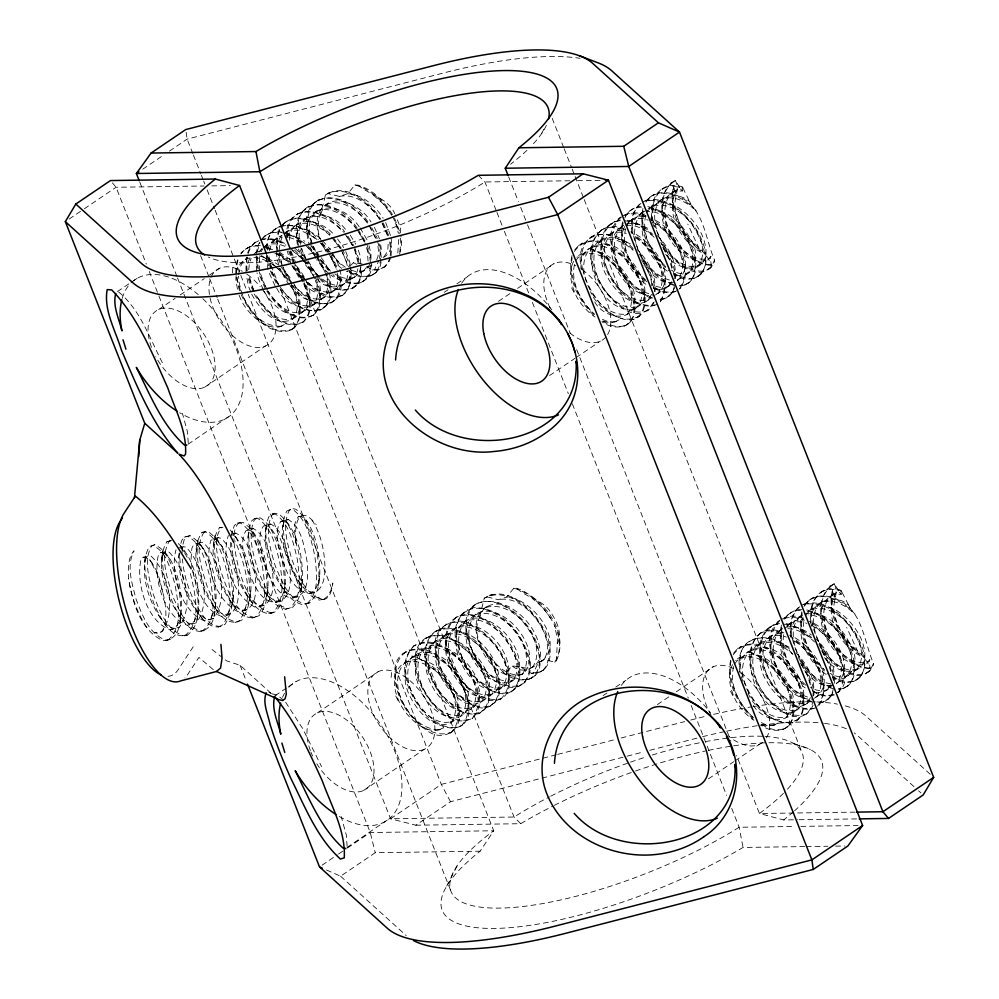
<?xml version="1.0" encoding="UTF-8"?>
<svg xmlns="http://www.w3.org/2000/svg" width="999" height="999" viewBox="0 0 999 999"><rect width="100%" height="100%" fill="white"/><g stroke="black" fill="none" stroke-linecap="round" stroke-linejoin="round"><path stroke-width="0.75" stroke-dasharray="5 3.75" d="M254.708 617.482C234.128 613.761 227.26 588.698 220.929 571.615C218.282 557.629 211.788 539.435 221.84 527.172L219.505 527.747C207.48 544.692 214.797 568.743 221.89 586.563C229.196 599.313 240.796 624.899 259.078 615.621C270.804 600.724 268.669 579.145 265.722 561.45C262.262 546.778 255.969 530.794 242.857 522.34L237.075 523.089L234.278 525.586L231.93 533.391M370.966 259.24L370.979 253.609L368.494 243.456M179.271 553.096C177.198 571.003 183.441 589.01 192.008 604.52C198.813 614.897 210.876 634.278 225.262 624.05C240.896 596.703 234.303 549.925 207.617 531.218L201.948 532.417C190.347 549.912 197.552 573.813 204.957 591.833C212.213 604.407 224.238 629.957 242.17 619.842C258.341 593.369 251.049 552.459 230.157 529.97M230.682 542.32C230.082 561.176 236.451 580.032 246.928 595.591C252.997 604.72 263.624 618.743 275.974 611.376C288.149 596.952 285.864 575.262 283.167 557.754C279.845 542.819 273.501 526.848 260.477 517.932L254.645 518.456L251.785 520.729C245.492 535.589 247.652 552.672 252.597 567.644C259.141 583.603 267.607 604.058 285.577 609.178L292.869 607.117C305.494 593.194 303.047 571.378 300.612 554.045C297.427 538.861 291.009 522.902 278.109 513.536L272.228 513.848L269.293 515.896C261.95 531.643 268.032 549.949 272.452 565.734C278.621 580.456 285.327 599.974 302.397 604.645L309.752 602.822C322.827 589.447 320.217 567.494 318.057 550.349C314.997 534.915 308.529 518.956 295.741 509.178L292.133 508.641L286.813 511.076C279.895 525.299 282.168 542.332 286.638 557.005C292.894 573.551 301.511 593.606 319.218 600.087L325.949 598.713M170.092 540.871L166.833 541.82C156.106 560.302 163.074 583.99 171.104 602.347C178.509 613.561 185.789 631.455 201.398 631.505C219.031 625.736 215.247 601.336 214.36 586.813C210.427 568.993 207.48 545.329 189.997 535.701L184.39 537.112L181.818 540.284L180.157 545.716M371.116 262.238C374.4 286.526 346.191 288.986 332.917 274.588M256.993 256.106L258.279 268.743M283.404 521.628C282.58 545.079 290.185 568.656 303.221 588.061M360.814 263.686L359.815 254.708L357.642 248.164M350.749 268.169C353.808 287.862 327.322 293.057 317.02 278.808M651.885 221.016C648.276 200.187 674.487 188.212 689.572 201.561L693.418 208.441C684.552 200.762 670.928 193.744 659.677 200.624M810.788 623.014C808.016 602.647 833.915 591.995 848.438 604.857L852.272 611.738C843.406 604.058 829.782 597.04 818.531 603.92M249.613 600.287C250.836 577.135 246.004 552.934 233.267 533.329M381.243 257.467L380.07 246.728L378.246 241.171M267.158 248.476C266.171 216.908 303.933 221.466 318.481 239.398M235.714 273.476L236.026 265.622L237.812 258.753M266.071 526.835C262.462 550.511 271.828 574.837 286.438 593.244M266.795 596.615C268.306 573.389 263.436 549.15 250.936 529.345M289.56 240.222C290.035 213.012 323.089 219.768 334.49 235.464M188.237 442.994L187.487 431.918L182.405 413.349M347.103 846.29L346.353 835.214L341.258 816.645M368.044 261.089L367.27 250.087L364.947 243.069M170.454 639.535L165.747 640.072C148.764 634.028 142.108 614.547 136.064 599.175C132.18 583.866 125.986 565.684 134.116 550.824A47.94 17.483 75.3 0 0 128.521 578.371C132.205 601.573 140.035 629.857 162.937 640.684C183.479 640.284 181.256 612.2 181.393 597.602C178.946 578.409 173.526 553.958 154.795 544.717L149.288 546.565C139.448 564.298 148.302 586.338 154.071 604.158C160.364 616.945 169.405 639.71 187.325 635.164C202.023 624.088 198.876 601.423 197.677 585.064C194.967 568.931 188.774 552.584 176.174 541.595M283.978 592.931C285.776 569.655 280.856 545.379 268.606 525.374M279.221 250.424L279.595 244.181L282.405 236.451M711.35 265.284C678.246 265.097 641.308 201.586 675.249 180.332C680.207 188.873 674.3 197.015 674.999 205.782C675.836 214.71 679.045 223.177 683.566 230.869C691.271 243.968 706.281 250.337 711.35 265.284L710.277 258.179L711.013 256.281L707.629 259.965C674.912 270.704 639.585 199.35 680.431 189.036L682.367 190.984L675.898 191.196L670.366 193.381M870.204 668.581C837.112 668.393 800.162 604.882 834.115 583.628C839.073 592.17 833.166 600.312 833.865 609.078C834.702 618.006 837.911 626.473 842.432 634.165C850.124 647.265 865.146 653.633 870.204 668.581L869.13 661.475L869.867 659.577L866.483 663.261C833.765 674 798.451 602.647 839.297 592.332L841.233 594.28L834.764 594.492L829.232 596.678M397.827 253.097L398.651 240.247L399.875 235.876M512.275 666.021C525.174 677.047 544.905 663.773 539.722 647.851C536.725 631.942 526.361 617.782 512.812 609.14C502.285 601.036 482.879 601.885 479.67 617.107C469.031 638.923 489.872 657.467 503.071 671.915L505.619 672.614L512.275 666.021L519.967 666.595L531.318 673.314L533.441 672.851L538.286 662.787L544.443 659.402L554.732 662.212L556.418 660.689L557.504 638.174L554.395 626.061M391.071 255.906L391.546 248.639L390.359 240.447M301.149 589.248C303.246 565.909 298.289 541.608 286.263 521.416M286.426 237.849C284.403 199.375 330.756 208.841 344.667 232.08M400.387 232.917L400.699 228.421L395.479 214.872M287.262 237.15C287.113 228.172 289.972 218.294 298.139 213.461M803.808 621.49C801.573 639.223 810.713 656.73 823.451 668.568M182.043 552.947L182.605 545.442L184.203 539.872L186.726 536.563L189.997 535.701M236.126 275.562L235.826 279.558L237.7 290.622M318.306 585.539C320.704 562.175 315.721 537.837 303.933 517.482M390.222 255.569L390.709 249.65L389.573 241.246M259.428 257.13L259.528 270.005M783.603 634.715C781.056 652.384 790.122 669.942 802.672 681.892M232.38 272.889L232.992 266.258M391.121 677.509L391.845 669.555M145.404 556.006C141.309 579.358 149.463 603.796 163.661 622.34M197.552 540.596C195.005 566.458 203.921 593.169 219.355 613.836M245.966 271.853L246.616 265.284L250.175 257.455M248.751 269.718L249.363 263.611L251.099 258.316M233.441 594.792L232.405 603.945C233.354 580.881 228.571 556.73 215.597 537.337L222.49 546.94M161.438 562.624L162.775 550.849C160.814 574.063 168.469 597.427 180.457 617.095M238.786 274.638C238.998 267.982 241.933 261.151 247.852 257.667C242.058 260.964 237.362 266.096 236.313 272.889M179.733 623.851C182.892 598.314 177.622 570.666 162.6 549.475M214.947 535.501C212.025 561.276 221.041 587.924 236.126 608.716M572.152 257.655C568.718 278.596 579.283 299.75 594.018 314.111M731.006 660.951C727.584 681.892 738.136 703.046 752.871 717.407M256.93 257.68L256.119 264.148L256.643 271.316M196.853 620.092C199.8 602.971 196.978 585.389 191.983 568.918M250.674 591.008C249.887 598.239 248.938 607.18 241.958 611.188L238.049 611.7C215.197 600.112 203.721 563.998 210.926 540.234L218.207 537.649L221.016 538.274C233.816 549.7 236.476 568.481 238.436 584.677C239.523 597.077 237.725 616.733 221.154 616.258C202.535 609.39 196.641 586.475 192.245 569.03M231.618 535.926L232.355 530.419M178.734 557.529L179.271 553.521M266.134 248.888C266.471 239.91 270.604 229.745 279.695 226.586M267.907 587.212C267.045 594.293 265.971 603.171 258.891 606.793L254.932 607.117C232.879 595.716 220.454 558.453 228.396 535.501M213.961 616.321C219.156 590.696 215.122 561.825 197.939 541.371M654.17 226.885C647.664 211.338 652.672 184.94 673.713 186.151C669.08 210.889 683.166 234.553 700.474 250.961C681.755 236.026 667.544 210.639 673.701 186.289L682.929 187.949L689.572 201.561M832.791 591.033C827.784 615.297 842.831 638.161 859.34 654.258C840.621 639.323 826.398 613.935 832.567 589.585L835.564 599.238M196.041 552.447L198.426 543.781L200.687 542.207L203.459 542.644C219.992 559.14 229.283 599.45 213.336 618.481L204.258 620.804C180.894 611.051 169.63 572.864 176.011 549.725M285.127 583.416C284.203 590.347 282.992 599.163 275.824 602.385C259.141 602.035 252.784 581.406 247.377 568.518C244.455 556.618 239.198 542.245 245.879 530.794L253.247 528.571C267.158 535.626 269.093 554.707 272.265 568.493C273.351 581.293 275.999 603.945 258.891 606.793M215.197 607.592L215.434 606.093L213.786 612.362L211.301 617.045L208.079 619.904M643.106 210.889C640.059 231.718 651.023 252.597 665.809 266.671M802.197 612.787C798.413 634.04 809.565 655.594 824.674 669.967M674.575 278.721C677.959 262.475 668.281 246.516 657.08 235.502M833.666 680.694C836.313 664.859 826.822 649.525 815.946 638.798M302.335 579.607C301.361 586.388 299.987 595.142 292.744 597.964C275.999 596.878 269.792 576.373 264.398 563.199C261.676 551.51 256.368 537.15 263.349 526.111L270.779 524.05C284.59 531.718 286.601 550.699 289.66 564.797C290.721 577.522 292.919 599.887 275.824 602.385M213.361 547.377L214.236 542.332L215.884 539.023L218.207 537.649M256.056 254.433L257.342 247.203L259.515 242.345M623.151 222.702C618.868 244.892 631.081 267.295 647.065 281.968M781.767 627.384C778.271 649.163 790.259 670.878 805.931 685.277M622.577 221.828C617.557 244.206 629.67 267.095 645.704 282.105M781.443 625.124C776.41 647.502 788.536 670.391 804.57 685.401M813.273 699.7C806.068 738.498 761.8 701.673 755.806 681.218C741.658 659.889 752.085 618.069 783.928 632.929M319.543 575.786C318.519 582.429 316.97 591.121 309.665 593.531C292.869 591.72 286.788 571.341 281.418 557.879C278.908 546.416 273.539 532.055 280.844 521.441L288.311 519.555C302.023 527.784 304.096 546.69 307.03 561.101C308.079 573.763 309.815 595.816 292.744 597.964M237.987 260.04C234.94 271.054 237.325 282.655 241.433 293.057M654.395 291.583C657.367 275.874 647.964 260.514 637.287 249.738M813.011 696.191C816.732 680.094 807.142 664.085 796.153 653.034M399.837 251.798L400.836 242.045L400.149 236.463M572.04 255.544C566.52 277.772 578.533 300.749 594.293 315.884M730.631 660.189C725.836 682.042 737.737 704.332 753.159 719.193M287.475 237.425L290.547 229.895L297.178 224.176M246.628 257.193L245.966 268.007L246.915 273.726M248.014 537.262L249.038 532.529L250.824 529.582L253.247 528.571M181.094 613.823L179.608 620.354L177.273 625.349L174.176 628.571L170.467 629.832C146.691 622.077 135.477 581.705 141.109 559.29L143.232 557.28L150.812 555.894C168.769 572.19 176.436 610.764 162.462 631.405L158.167 633.141M257.068 252.098L259.952 242.732M322.377 242.57C312.437 227.585 322.727 210.327 325.374 194.967C346.054 181.656 370.042 202.098 380.894 219.318M265.347 532.23L266.446 527.659L268.306 524.875L270.779 524.05M479.67 617.107L484.24 598.264C506.568 584.353 531.356 607.642 542.157 626.236C552.622 640.197 556.431 674.462 531.318 673.314M198.264 609.964L196.703 616.358L194.293 621.203L191.134 624.25L187.362 625.324C163.961 616.87 152.46 576.972 158.554 554.507L160.739 552.672L168.356 551.46C185.889 568.094 194.043 606.718 179.433 627.122L170.467 629.832M574.45 264.61C570.579 283.192 581.006 302.197 594.605 314.323M733.678 666.445C728.808 685.401 739.547 705.207 753.471 717.619M360.776 266.471C359.365 280.856 340.422 284.39 331.031 274.95M642.956 208.466C637.649 231.88 651.261 256.181 669.055 270.754M801.822 611.763C796.515 635.177 810.127 659.477 827.909 674.05M282.692 527.222L283.866 522.802L285.789 520.192L288.311 519.555M674.475 284.927C673.726 293.606 666.083 301.111 657.092 299.525M833.341 688.224C832.517 696.228 825.923 703.858 817.357 702.846M557.517 643.543C562.637 632.367 556.443 620.741 550.149 611.513C542.357 599.562 526.623 597.839 516.645 588.161L513.861 588.211L506.605 597.027L498.239 599.712L486.438 596.728L492.382 594.23M279.483 230.107L277.56 236.938L277.135 244.792L278.034 251.923M782.205 632.042C775.724 652.959 788.436 675.649 805.182 687.911M232.592 602.222L230.856 608.354L228.309 612.874L225.025 615.559M381.094 261.726C379.707 278.696 358.241 280.669 347.615 270.854M269.505 250.649C270.654 243.868 275.062 237.437 281.955 235.589M357.929 268.781L356.468 273.751L353.796 277.485L350.05 279.782M645.804 215.372C641.146 233.741 651.435 252.884 664.585 265.272M625.661 228.634C620.441 248.701 632.442 270.13 648.276 282.055M144.705 562.112L146.079 558.129L148.164 556.018M644.193 213.798C636.351 235.464 650.212 260.227 668.568 271.928M803.059 617.095C795.291 638.361 808.691 662.562 826.335 674.562M279.283 229.295L277.035 235.789L276.248 243.356L276.96 251.686M390.646 257.105C389.16 265.497 380.769 271.091 372.452 270.017L366.146 266.283M399.588 254.108L401.648 245.642L400.874 235.24M696.128 210.777C684.64 197.927 660.901 184.465 646.628 200.512C654.732 189.96 670.317 191.159 680.769 197.427C704.083 208.903 705.219 238.661 714.547 260.052C703.071 289.298 668.431 259.116 660.801 242.257M803.995 606.493C810.526 593.406 828.596 593.743 839.635 600.724C862.936 612.2 864.085 641.957 873.413 663.348C863.361 690.983 830.356 665.197 822.065 649.537M320.804 213.811C329.32 188.536 362.05 205.444 370.954 221.99M376.673 259.84L377.997 256.318L378.459 250.562L377.61 244.031M162.075 557.142L163.524 553.334L165.672 551.398M379.42 258.391L381.243 248.514L379.957 240.359M390.109 257.043L387.799 263.049L383.941 267.357M267.27 250.087L269.53 244.743L273.002 240.647L277.435 237.55M624.937 217.807C627.409 211.413 633.778 207.23 640.446 206.343M666.183 298.077L672.265 292.757L674.575 287.737M825.049 701.373L831.131 696.053L832.866 692.282M280.095 288.836C299.875 321.815 345.204 318.119 326.511 273.014M503.071 671.915C513.686 683.066 538.049 684.14 539.959 665.022C541.408 638.423 522.402 612.974 498.526 602.647C440.072 589.959 471.004 677.971 505.307 685.739C523.651 693.905 535.501 671.34 528.583 656.131C521.266 632.255 500.686 606.768 473.601 607.692C430.631 622.477 471.64 696.678 506.356 693.806C530.656 685.014 517.282 651.76 505.382 637.462C494.006 622.127 468.281 604.557 451.223 621.341C436.65 643.868 452.023 673.176 469.218 689.697C478.908 700.336 501.785 707.517 508.416 690.072C514.01 664.06 495.129 638.274 473.501 625.674C457.255 614.135 432.804 625.874 435.114 646.653C436.426 672.352 452.884 699.125 478.059 707.28C492.707 711.613 502.797 695.504 499.3 682.542C494.405 657.155 474.675 631.755 447.952 628.059C426.96 626.885 420.666 653.071 427.347 669.118C434.54 690.471 452.872 717.569 478.484 713.748C494.443 706.63 490.022 684.615 483.678 672.102C473.626 652.622 452.285 629.507 428.246 636.788C410.689 644.605 413.386 668.706 419.817 683.316C428.196 702.072 448.976 729.22 472.127 718.493C486.226 705.544 476.885 683.453 468.331 669.904C457.155 653.371 434.178 633.503 413.661 646.053C394.817 665.034 409.203 695.966 424.225 712.874C433.753 726.498 462.462 737.524 468.481 715.346C471.84 691.67 456.168 669.118 437.599 655.931C423.501 643.693 396.316 647.277 394.892 668.918C392.944 692.944 406.73 716.62 426.236 729.982C443.956 744.23 465.359 728.171 458.191 707.067C452.485 684.065 435.289 662.312 411.775 656.093A46.416 27.098 55.9 0 1 429.52 665.421C447.19 679.432 470.766 712.886 450.374 733.266M651.523 294.28C640.659 316.983 613.923 291.009 607.754 277.46C596.041 261.313 599.038 228.047 624.587 230.394M810.376 697.577C799.525 720.279 772.789 694.305 766.62 680.756C754.894 664.61 757.891 631.343 783.453 633.691M372.452 270.017L374.588 269.555L378.808 260.739M653.321 302.447C635.789 334.228 598.401 289.735 593.656 269.58C583.304 248.164 598.638 216.246 625.062 229.633M654.145 301.948L651.723 306.868L647.402 310.914M812.999 705.244L810.589 710.164L806.268 714.21M832.929 683.079C829.794 690.996 819.692 695.042 811.95 691.308M367.932 221.865C342.495 182.879 290.197 192.532 311.164 244.293M247.552 252.959C249.65 247.902 253.034 242.869 258.341 240.834M292.807 285.477C308.329 310.602 350.574 312.412 339.223 273.838M541.57 133.654L545.142 126.736M446.703 886.113L457.43 865.346M624.288 326.173C638.948 319.418 635.864 299.737 630.531 287.65C622.327 269.63 607.529 252.922 587.724 248.014A46.416 27.098 55.9 0 1 605.469 257.33C622.302 270.679 636.463 291.845 633.566 314.161C631.293 329.57 611.838 329.882 601.96 321.653M783.141 729.47C797.814 722.714 794.729 703.034 789.397 690.946C781.193 672.926 766.395 656.218 746.59 651.311A46.416 27.098 55.9 0 1 764.322 660.626C781.168 673.975 795.329 695.142 792.419 717.457C790.159 732.866 770.704 733.179 760.826 724.949M660.539 301.211C672.814 276.698 652.472 248.414 632.679 234.465M573.663 261.338C567.682 272.615 571.628 286.301 576.798 297.128A38.012 22.19 55.9 0 0 595.029 316.983M732.529 664.635C726.548 675.911 730.494 689.597 735.664 700.424A38.012 22.19 55.9 0 0 753.883 720.279M357.217 228.009C325.412 183.566 276.648 207.255 304.32 258.404M575.874 260.502C596.166 232.53 632.492 272.789 634.615 295.891C638.623 323.651 604.47 320.217 594.63 301.76M734.727 663.798C755.032 635.826 791.358 676.086 793.481 699.188C797.339 728.009 762.025 722.789 752.509 703.895M671.44 281.631C668.88 289.098 659.715 291.146 653.084 288.012M830.306 684.927L828.059 688.811L824.799 691.433M369.817 264.036C365.921 272.752 354.333 276.298 346.228 271.054M319.48 278.396C332.742 296.091 365.759 294.892 360.914 266.958M624.687 226.473C615.122 247.327 629.258 272.09 646.316 284.615M694.13 278.446C715.234 268.806 703.97 239.523 693.681 225.474C682.854 210.901 664.235 194.43 644.83 201.186C675.099 195.667 699.637 227.31 704.832 254.295C710.089 274.238 689.809 286.788 673.975 274.051M852.996 681.743C874.1 672.102 862.836 642.819 852.547 628.771C841.72 614.198 823.101 597.727 803.683 604.482C833.965 598.963 858.503 630.606 863.698 657.592C868.955 677.534 848.675 690.084 832.841 677.347M556.418 660.689C569.805 632.08 543.369 598.076 516.645 588.161M708.978 269.156L711.051 267.482L714.71 261.626L714.547 260.052M867.844 672.452L869.904 670.779L873.576 664.922L873.413 663.348M261.089 251.773L262.462 249.6M646.678 212.55C665.346 185.389 699.812 221.166 704.607 242.42C713.786 275.337 676.111 274.45 664.035 251.536M805.531 615.846C824.212 588.686 858.665 624.462 863.473 645.716C872.651 678.633 834.977 677.747 822.901 654.832M649.6 218.793C671.553 231.868 694.917 263.574 679.632 288.811C697.152 265.559 672.639 232.392 652.384 219.393M812.399 690.084C825.424 701.897 848.426 693.368 844.592 674.25C842.307 652.734 828.521 632.929 810.052 622.015M193.219 646.765L178.234 669.567A83.054 30.282 75.3 0 1 166.521 676.323M804.744 846.578L743.056 847.452A203.858 59.266 -21.5 0 1 494.855 928.421A203.858 59.266 -21.5 0 1 480.119 851.21L493.743 830.768L266.983 255.095M620.654 220.042C573.663 232.005 619.767 317.994 656.818 304.52M779.52 623.339C732.529 635.302 778.621 721.29 815.671 707.816M626.585 225.849C629.757 219.193 637.175 215.709 644.367 216.583M786.962 626.935C790.197 621.378 797.115 619.318 803.233 619.88M304.158 283.329C317.108 302.023 347.827 294.068 339.722 269.33M660.364 301.798C675.062 277.023 652.709 246.079 631.468 232.804M487.4 606.243C457.03 623.026 493.856 689.56 523.276 673.676C546.041 651.935 502.697 598.089 475.799 614.11C448.189 631.98 483.991 695.841 512.874 680.681C536.201 659.265 492.844 605.319 465.921 620.791C436.6 638.536 477.047 708.566 505.781 685.277C520.679 658.99 481.443 610.776 453.159 629.42C427.747 649.837 472.077 720.891 497.864 688.835C507.105 660.913 464.747 611.875 438.898 640.609C428.883 661.288 442.532 685.938 459.19 698.875C470.092 710.027 491.67 702.622 489.348 686.026C491.033 655.656 434.24 611.925 425.162 659.752C425.337 679.994 437.362 700.199 455.469 709.415C469.405 717.057 483.941 701.136 478.471 687.25C475.686 653.683 412.325 619.717 415.497 674.612C419.543 694.255 434.09 717.981 456.381 717.956C472.927 713.873 470.591 692.981 463.748 681.505C455.432 666.258 440.047 650.274 421.191 652.472C401.148 657.579 402.297 682.891 410.564 697.464C417.794 711.163 433.404 730.619 450.786 722.851C465.247 713.935 457.417 693.518 450.049 682.317C426.785 642.32 376.635 658.566 400.861 705.219A38.012 22.19 55.9 0 0 443.631 727.684L438.661 730.057M819.23 705.094C833.928 680.319 811.575 649.375 790.334 636.101M574.325 251.461C599.949 217.77 645.691 271.278 645.167 299.613C644.305 338.536 598.164 313.087 590.509 291.583M733.191 654.757C758.815 621.066 804.557 674.575 804.033 702.909C802.534 743.431 754.745 714.435 747.864 692.22M280.731 227.235C293.981 208.516 320.704 222.115 332.068 236.214M652.959 222.228C671.328 232.467 692.394 260.314 677.434 280.419C699.787 261.513 671.153 225.587 650.499 217.969M811.825 625.524C830.194 635.764 851.26 663.611 836.288 683.716C858.653 664.81 830.019 628.883 809.352 621.266M838.498 692.107C853.383 668.244 831.98 638.011 811.987 624.263M290.247 285.951C318.157 321.066 345.654 287.425 320.754 257.093M677.409 189.111C662.974 212.163 681.942 244.418 704.794 254.083M836.263 592.407C821.84 615.459 840.808 647.714 863.66 657.379M554.732 662.212C568.356 640.409 550.437 612.05 532.355 598.576M646.203 216.171C627.21 204.795 605.744 224.363 611.425 244.63C615.409 268.394 631.243 293.256 655.681 299.5M803.646 618.943C784.777 608.591 764.884 628.496 770.291 647.926C774.275 671.69 790.109 696.553 814.547 702.796M623.863 225.299C593.294 242.919 624.25 299.275 654.308 295.654M655.519 294.955C681.068 278.034 651.223 239.423 630.744 231.918M782.729 628.596C752.16 646.216 783.116 702.572 813.174 698.95M814.385 698.251C839.922 681.33 810.089 642.719 789.61 635.214M276.648 288.149C290.709 315.597 331.119 314.598 317.744 277.485M657.916 293.531C671.028 273.264 651.435 247.04 633.628 236.563M816.782 696.827C830.019 676.111 809.764 649.35 791.27 639.198M259.041 252.198L262.375 247.939M363.549 270.954L366.358 267.395M522.415 674.25C538.848 648.975 502.947 604.358 474.5 614.984M646.003 202.148L649.7 197.49L654.507 194.281M804.869 605.444L808.566 600.786L813.373 597.577M264.098 291.221C271.428 304.57 290.172 323.027 305.507 310.277C317.108 295.042 304.495 274.063 293.207 262.325M630.319 243.918C568.169 211.164 589.51 317.158 634.964 309.028C656.793 295.766 638.136 265.06 623.501 253.296C609.39 236.413 577.172 244.73 580.956 268.868M789.185 647.215C727.035 614.46 748.376 720.454 793.83 712.324C815.646 699.063 797.002 668.356 782.367 656.593C768.256 639.71 736.026 648.026 739.822 672.165M379.807 219.53C369.081 203.134 348.376 184.94 327.585 193.431L339.373 196.416L347.739 193.719L354.995 184.915C371.353 187.2 383.966 201.236 392.495 214.585M241.134 294.518C249.425 312.999 268.644 337.687 291.508 329.97C307.018 318.693 298.738 295.667 290.297 282.367M625.124 216.034L629.757 210.926M783.99 619.33C787.849 613.411 794.767 609.29 801.91 609.69M784.827 618.768L788.623 614.223M251.711 294.168C258.941 307.867 274.55 327.322 291.933 319.555C305.482 311.488 299.4 292.395 292.707 281.631M204.283 531.855C193.344 548.301 202.485 570.429 207.505 587.662C213.798 600.911 220.904 620.616 237.874 621.94M627.035 314.535C645.067 289.548 604.445 239.323 576.785 257.28M785.888 717.831C803.92 692.844 763.311 642.619 735.651 660.576M266.733 290.934C275.911 305.532 294.705 325.087 313.274 315.197C327.622 298.788 314.797 274.45 303.234 260.102M472.127 718.493C494.967 690.072 446.915 628.583 413.661 646.053M532.155 667.707C550.012 643.606 512.912 597.564 485.202 607.804M301.423 515.996L298.326 516.783C291.908 524.188 295.217 535.339 296.278 544.105A38.624 14.086 75.3 0 1 312.038 520.129L316.196 524.562M661.45 199.5C651.423 209.091 654.22 224.862 658.978 236.376M820.316 602.797C806.817 617.232 815.833 639.772 825.998 653.533C833.553 663.149 848.513 676.173 860.763 666.87M262.1 238.823C266.471 233.229 274.3 230.856 281.144 232.03M254.258 294.081C263.474 309.915 282.08 331.506 302.41 322.602C315.459 312.675 309.827 293.369 303.733 280.981M644.892 211.139C636.338 214.448 631.018 223.364 631.668 232.455M802.622 615.047C794.068 618.593 789.685 628.134 790.546 637.075M574.712 249.875L578.596 245.517L582.342 242.982M733.578 653.171L737.462 648.813L741.208 646.278M291.933 319.555C301.473 310.402 296.266 295.367 291.046 285.289M450.786 722.851C469.043 698.913 431.905 652.846 404.22 662.699M542.794 670.654C566.72 642.544 517.42 579.545 484.24 598.264M679.67 285.989C700.012 284.203 698.026 257.705 690.559 244.43C681.905 226.86 666.882 210.377 646.952 206.468M838.536 689.285C858.865 687.499 856.88 661.001 849.425 647.727C840.771 630.157 825.748 613.673 805.818 609.765M240.821 253.996C245.08 247.415 253.371 244.418 260.939 245.791M281.83 235.339C274.188 243.918 275.886 257.068 279.558 267.083M641.508 212.974C622.939 235.702 644.929 273.888 670.666 280.382M800.361 616.271C790.084 625.511 792.669 641.308 797.264 652.772M359.128 226.698C338.574 196.216 297.09 203.721 312.837 245.055M313.274 315.197C324.8 305.582 320.342 288.074 314.86 276.298M475.799 614.11C455.419 636.6 483.391 686.113 512.874 680.681M672.265 292.757L668.768 296.428L664.21 298.601L658.803 299.163M831.131 696.053L827.622 699.725L823.076 701.897L817.669 702.459M311.351 205.956C328.946 186.401 357.167 207.218 368.244 224.163M470.217 609.253C488.311 589.373 516.87 611.238 527.947 628.546C537.387 642.345 548.001 669.742 528.459 679.62M255.607 242.208C246.428 249.625 245.429 262.774 247.839 273.564M621.565 226.448C601.997 249.413 625.337 289.76 652.497 294.48M414.473 645.504C397.415 661.813 407.929 689.11 419.543 705.569C428.983 717.944 446.266 734.053 462.699 724.899M780.431 629.745C761.201 652.122 783.266 690.509 808.778 697.364M383.991 256.868L387.737 250.999L388.349 240.522M538.286 662.787C553.421 656.418 546.753 635.601 540.272 624.949C531.518 611.001 516.108 596.116 498.239 599.712M302.41 322.602C314.797 311.488 308.629 292.12 301.686 279.608M461.263 725.898C487.412 698.126 431.293 627.921 399.862 656.443M301.648 312.974C311.576 304.383 306.668 289.235 301.661 279.245M460.514 716.271C480.944 692.657 437.737 639.485 410.639 658.553M345.379 229.258C328.471 206.681 291.671 210.252 300.487 244.405M633.091 248.639C612.125 223.264 571.753 232.33 581.705 269.618M465.921 620.791C445.017 643.081 473.026 692.582 502.472 687.687M676.086 275.212C696.678 279.383 700.237 252.098 690.546 239.236C682.067 223.564 665.496 206.343 646.028 210.527M832.279 677.522C849.063 685.052 860.389 663.086 852.359 649.475C845.179 630.706 827.01 609.602 804.894 613.823M350.087 266.021L353.409 262.725L364.51 264.385M327.135 304.695C304.92 324.425 278.147 289.048 270.891 269.93M485.989 707.991C467.02 725.436 442.357 698.875 433.716 682.017C424.712 666.033 419.355 636.338 441.383 628.683M601.635 239.947C578.646 259.877 611.625 318.281 640.172 305.607M760.489 643.244C737.512 663.174 770.491 721.578 799.025 708.903M261.8 239.273L266.233 234.99L271.803 232.405M456.043 627.472C432.879 647.24 467.207 707.692 495.429 692.369M805.494 603.808C819.767 587.762 843.506 601.223 854.994 614.073M239.41 522.514C233.766 526.86 233.953 534.94 234.041 541.433M631.181 320.966C623.626 330.307 609.715 326.411 601.46 320.13M790.034 724.263C782.492 733.603 768.568 729.707 760.326 723.426M284.603 233.366C294.78 222.902 311.176 230.332 320.367 238.474M307.055 217.495C296.403 223.301 295.304 237.125 298.027 247.727M665.933 288.137L672.502 282.954M446.166 634.153C422.527 653.733 456.718 714.098 485.077 699.437M301.835 211.975C319.093 194.443 345.454 213.137 356.556 229.058M460.701 615.272C479.957 596.59 507.704 619.155 518.706 636.788C527.834 650.436 537.612 678.296 517.42 686.738M311.351 306.381C319.605 300.474 318.044 288.748 315.284 280.332M470.217 709.677C491.645 686.55 448.514 633.316 421.241 651.236M336.975 298.239C323.389 312.138 302.922 296.765 293.743 284.827M495.841 701.535C479.77 716.77 457.704 696.603 448.414 682.704C437.537 666.333 427.884 638.436 446.353 623.925M320.966 278.609C334.702 295.529 365.871 293.968 359.94 266.383M511.351 691.945C527.747 677.085 514.835 651.523 503.846 637.175C492.744 623.801 473.976 609.265 455.894 617.482M640.946 203.409C629.645 212.587 631.318 229.433 635.227 241.895M306.993 603.621C320.08 592.032 316.421 571.665 314.86 556.156C311.151 539.81 307.38 520.804 293.456 509.94L289.822 509.265M799.812 606.705C786.263 618.393 790.971 639.323 797.464 653.596M696.89 267.22C718.431 244.28 675.187 190.809 648.151 208.766M855.743 670.516C877.297 647.577 834.053 594.105 807.017 612.062M291.508 329.97C305.207 319.006 298.326 298.339 291.021 285.527M627.921 222.54L633.703 218.344M436.301 640.846C412.162 660.214 446.241 720.516 474.725 706.505M786.787 625.836L792.569 621.64M817.544 706.156C834.552 683.316 810.801 651.298 791.533 637.762M646.503 301.373L651.972 297.028M805.369 704.67L810.826 700.324M316.933 210.814C305.12 217.62 305.369 233.666 309.503 245.017M621.016 216.883C597.177 242.607 624.962 287.437 652.784 298.089M779.882 620.179C756.031 645.903 783.828 690.734 811.638 701.385M256.98 517.869L254.158 520.279C247.402 536.638 253.421 555.069 258.242 571.178C264.485 585.402 271.291 604.969 288.374 608.516M282.842 224.588L287.487 220.629M263.836 247.427C269.193 241.371 278.346 240.697 285.489 243.631M306.106 282.018C338.174 318.194 365.996 284.74 342.033 249.463M426.423 647.552C401.798 666.695 435.776 726.935 464.36 713.573M321.054 299.762C334.815 288.286 324.425 267.183 315.447 255.794M479.907 703.059C502.747 681.231 458.653 626.585 431.868 643.943M323.876 599.3L327.809 596.053L330.844 590.509L332.854 582.966A47.94 17.483 75.3 0 1 322.015 599.462C304.957 594.53 298.264 575.024 292.108 560.177C287.787 544.48 281.693 526.198 289.173 510.601L292.133 508.641M253.908 254.046L257.705 250.961L262.325 249.176M416.571 654.258C391.433 673.164 425.312 733.353 453.996 720.629M602.235 229.458C572.165 253.072 613.186 323.589 648.126 310.427M761.088 632.754C731.031 656.368 772.052 726.885 806.992 713.723M607.105 226.736L611.575 223.127L617.007 221.041L621.665 220.667M765.971 630.032L770.429 626.423L775.873 624.338L780.519 623.975M457.005 616.758C427.048 641.208 466.108 708.316 501.648 698.488M341.558 295.966C350.162 290.884 351.223 279.483 349.188 270.604M180.969 548.551L183.179 546.803L185.914 547.04C203.009 563.96 211.663 602.697 196.378 622.802L187.362 625.324M701.535 273.689C694.255 281.468 682.317 278.346 674.362 273.376M500.424 699.263C529.657 673.189 474.1 602.647 441.77 627.447M860.389 676.985C853.121 684.765 841.183 681.655 833.228 676.673M352.497 288.549L356.631 285.277M515.496 688.573C498.239 702.484 477.01 681.73 467.707 667.432C457.292 651.136 448.301 622.839 467.657 609.602M328.546 202.947C315.035 209.765 315.297 227.435 320.08 239.76M241.958 611.188C259.053 607.991 255.981 585.064 254.882 572.177C251.598 558.728 249.713 539.535 235.727 533.104L230.794 534.415L233.666 535.339L236.825 538.224M406.705 660.963C382.592 681.805 410.964 731.518 439.972 729.557M848.438 604.857L841.008 590.159C815.546 581.468 804.782 610.951 813.024 630.182M330.731 293.119C338.449 288.848 338.823 278.571 336.725 270.966M274.55 513.249L271.653 515.434C264.548 531.418 270.604 549.775 275.175 565.684C281.368 580.219 288.112 599.75 305.195 603.995L309.752 602.822M489.597 696.415C513.474 675.212 469.368 620.367 442.507 636.675M308.803 206.306C294.93 214.485 296.029 233.441 300.462 246.79M678.945 289.248L680.956 287.749M837.811 692.544L839.809 691.046M282.917 224.151C297.465 211.326 318.206 223.189 329.52 234.79M366.446 278.783C357.342 287.475 343.344 281.768 335.002 274.812M525.312 682.08C507.504 695.316 486.663 674.313 477.36 659.777C467.157 643.531 458.553 615.022 478.321 602.472M255.332 252.672L257.705 250.961M634.964 309.028C659.427 287.987 613.898 231.493 587.262 249.825M793.83 712.324C818.293 691.283 772.764 634.79 746.116 653.121M617.969 219.106L620.304 217.432M776.835 622.402L779.158 620.729M265.497 245.729L267.57 244.256M613.811 231.893C587.774 251.773 618.743 306.98 648.701 299.85M772.664 635.189C746.64 655.069 777.609 710.277 807.567 703.146M167.682 640.284C184.028 627.347 177.735 602.035 175.012 584.19C170.504 570.504 167.233 551.51 152.485 545.367M319.468 199.176C299.688 211.726 308.291 240.235 318.494 256.481M330.607 303.234C342.158 297.078 341.134 281.381 337.3 270.766M651.136 206.518L653.608 204.795M489.473 706.53C507.592 694.093 495.679 667.607 485.551 653.521C474.238 638.249 451.161 620.054 432.367 633.603M810.002 609.815L812.462 608.091M617.195 229.67L623.776 226.111M776.061 632.966L782.629 629.407M336.576 289.073C319.618 299.675 302.197 278.659 295.13 264.835M701.91 263.574C684.265 274.475 666.321 252.198 659.59 237.575M340.397 286.463C346.965 283.416 348.514 275.487 347.864 268.931M188.074 444.243L231.006 414.985M499.263 689.76C524.2 669.243 480.069 614.123 453.159 629.42M346.94 847.539L389.86 818.281M69.131 219.068L83.092 209.615M84.366 208.754L116.084 187.263L204.058 186.001M142.72 169.206L164.286 154.595M169.368 151.161L187.125 139.123L442.557 73.227A264.26 76.823 -21.5 0 1 580.119 58.329M158.629 309.54L175.112 298.364M180.195 294.93L204.296 278.596M209.378 275.15L219.53 268.281M204.608 387.225L265.509 345.966M376.248 272.265C368.506 279.345 356.793 276.036 349.051 270.692M498.501 301.311L511.188 292.719M517.532 288.411L554.333 263.486M578.608 255.544L581.705 253.446M707.629 259.965L710.277 258.179C680.781 267.982 647.677 208.654 675.187 190.397M549.562 375.562L574.937 358.379M576.211 357.517L600.312 341.183M317.482 712.836L378.384 671.578M541.92 661.113C566.283 641.196 531.356 597.777 506.605 597.027M363.474 790.521L424.375 749.262A45.305 26.449 55.9 0 0 411.039 681.605A45.305 26.449 55.9 0 0 368.731 700.386A45.305 26.449 55.9 0 0 424.375 749.262M535.114 675.561C526.51 683.353 513.861 678.496 505.619 672.614M322.053 865.196L337.275 854.882M338.536 854.02L346.154 848.863M347.427 848.014L370.254 832.529L493.743 830.768A188.761 54.87 -21.5 0 0 499.712 908.103A188.761 54.87 -21.5 0 0 739.135 827.259L794.704 826.46M326.536 870.017L340.584 876.198L375.249 852.709L480.119 851.21M177.51 277.909L390.559 818.78L415.846 825.211L450.524 801.722L625.586 756.555M657.367 704.607L670.054 696.016M676.398 691.72L713.199 666.783M737.462 658.841L740.571 656.743M866.483 663.261L869.13 661.475C839.647 671.278 806.543 611.95 834.053 593.706M708.428 778.858L733.803 761.675M735.064 760.813L759.178 744.48M117.445 291.558L132.205 281.643M133.441 280.819L137.125 278.334M444.255 292.295L448.052 289.747M456.905 283.803L467.033 276.998M275.075 695.691L287.375 687.424M288.611 686.588L295.991 681.63M603.121 695.591L606.917 693.044M615.771 687.1L625.898 680.294M593.918 245.454C567.157 264.922 598.139 320.204 628.071 313.786M752.784 648.751C726.011 668.219 757.005 723.501 786.925 717.082M682.929 187.949L682.142 186.863C657.779 178.134 646.091 208.779 655.294 227.397M824.362 590.334C805.556 600.174 810.751 626.073 818.656 641.645M685.314 274.812C698.089 267.32 692.27 249.275 686.563 238.886C678.396 225.112 664.859 211.588 647.839 211.501M844.167 678.109C867.269 658.791 832.292 614.785 808.116 614.885M639.772 315.846C613.511 330.357 589.123 293.544 583.254 271.753M798.638 719.143C769.592 734.577 742.494 690.059 740.446 665.471C735.614 631.53 775.761 630.831 791.957 651.935M273.501 230.307L278.571 227.01M326.223 296.141C315.122 304.358 301.323 293.756 293.968 285.165M263.486 247.228C270.242 241.945 279.92 243.531 287 247.352M184.54 635.913C203.559 621.128 194.043 590.059 189.66 570.154M628.883 211.526L633.716 208.454L642.02 206.955M200.687 542.207L193.469 544.967L191.845 548.351L191.021 560.002L191.945 567.644M677.709 279.895L681.33 277.597M787.736 614.822L792.569 611.75L798.313 610.227L802.172 610.277M836.575 683.191L840.196 680.893M508.916 683.079C524.937 673.089 513.861 649.999 504.97 638.536C495.616 626.997 479.108 614.31 463.823 622.19M315.859 303.209C302.335 311.888 287.237 297.552 279.845 286.85M711.051 267.482L705.481 270.891C681.056 273.851 663.473 249.088 655.856 228.771M869.904 670.779L864.347 674.188C844.13 677.384 828.371 658.816 819.43 642.931M319.618 310.452C333.017 304.258 330.706 286.313 326.361 274.925M478.484 713.748C497.39 702.622 486.101 675.661 476.361 661.738C465.109 646.066 442.619 627.397 423.002 639.797M614.785 221.416C580.731 242.482 620.541 311.676 655.007 305.007M773.651 624.712C739.585 645.779 779.407 714.972 813.873 708.303M578.596 245.517C599.999 232.38 623.813 254.083 634.777 271.603C643.094 285.015 651.835 310.489 633.578 319.605M737.462 648.813C758.865 635.689 782.679 657.379 793.643 674.899C801.96 688.311 810.701 713.786 792.444 722.901M657.042 293.793L660.751 291.608M815.908 697.09L819.617 694.904M684.839 285.04C700.099 277.522 695.279 256.556 689.36 244.231C680.781 227.385 666.408 211.438 647.252 207.342M843.705 688.336C858.965 680.819 854.145 659.852 848.226 647.527C839.46 630.244 824.5 614.01 804.744 610.302M273.002 240.647L277.535 237.999L281.581 237.175M638.411 215.11L642.732 212.6M797.277 618.406L801.598 615.896M305.507 310.277C290.559 318.956 275.162 302.472 267.645 290.809M264.136 236.501C276.523 227.447 292.982 234.69 303.434 243.406M201.398 631.505C218.544 620.154 212.312 594.417 210.015 577.16C205.669 562.762 202.31 543.856 187.7 536.388L184.39 537.112M594.929 234.99C581.281 240.522 579.77 257.817 582.829 270.354M534.74 665.971C530.407 669.043 524.662 668.456 519.967 666.595M383.117 257.455C391.034 254.233 392.357 244.405 390.884 236.95M294.068 328.172C271.453 339.373 250.424 312.737 242.045 294.305M452.934 731.468C417.682 748.676 372.177 669.28 409.24 649.812M250.374 246.516L245.005 249.425L241.009 253.147C245.667 247.59 253.321 244.967 260.427 246.403M295.13 317.332C278.284 325.899 262.113 306.693 255.07 293.157M661.962 188.961L665.496 187.038M285.964 232.143C296.391 226.773 308.679 232.979 316.833 239.897M385.402 266.296L380.519 268.893L374.588 269.555M544.268 669.592L539.385 672.19L533.441 672.851M309.665 593.531C323.301 592.782 325.237 576.76 324.962 566.058C324.263 550.099 320.879 533.666 312.038 520.129M325.374 194.967L331.206 191.92M369.605 276.323C383.279 271.066 381.718 253.084 377.572 241.795M670.779 182.967L675.649 180.419L680.431 189.036M829.645 586.263L834.515 583.716L839.297 592.332M608.503 235.314C613.673 231.768 620.479 231.343 626.311 233.429M767.357 638.611C772.914 634.765 780.244 634.702 786.388 637.112M589.547 237.999C605.157 228.346 623.713 240.147 634.777 251.561M689.397 282.43L684.914 284.727L679.582 285.414M848.251 685.726L843.78 688.024L838.436 688.711M279.795 326.76L284.765 324.388A38.012 22.19 55.9 0 1 241.995 301.923L238.749 294.405M218.244 627.085L222.515 624.899C233.816 610.576 230.07 590.347 227.51 573.663C223.252 558.903 219.83 540.022 205.307 531.918L201.948 532.417M233.354 534.29L235.727 533.104M254.795 242.757L258.866 240.709M303.833 321.603C283.828 331.581 264.66 309.765 255.419 294.081M614.61 321.965L619.567 319.605A38.012 22.19 55.9 0 1 601.947 320.617M773.463 725.262L778.433 722.901A38.012 22.19 55.9 0 1 760.813 723.913M371.965 265.06L369.318 266.346L364.51 266.721M294.293 226.124C306.293 218.781 320.679 226.885 329.757 235.314M820.816 592.257C827.172 588.523 835.014 588.973 841.795 591.246M430.656 635.701C391.745 653.783 436.913 733.453 472.452 718.318M313.586 315.022C295.292 323.851 277.223 305.357 268.082 291.121M600.549 230.544C608.204 225.861 617.719 227.223 625.586 230.607M235.09 622.639L239.423 620.691C255.307 597.277 245.292 565.072 235.14 541.058M759.402 633.841C767.057 629.158 776.585 630.519 784.452 633.903M358.566 283.441C374.038 278.334 371.69 257.767 366.208 245.916M647.352 200.075C632.242 204.296 629.133 222.839 632.642 236.114M806.218 603.371C791.108 607.592 787.999 626.136 791.495 639.41M304.957 218.893C318.718 211.576 334.303 221.865 343.356 232.18M629.795 220.879C635.339 217.707 642.245 217.782 648.076 220.142M788.661 624.175C794.205 621.003 801.111 621.078 806.93 623.438M154.795 544.717L151.648 546.053C143.144 560.451 149.388 578.596 153.022 593.668C159.003 609.34 165.647 628.808 182.555 635.476L187.325 635.164M689.947 271.94C684.04 275.399 676.798 273.376 671.303 270.055M848.813 675.249C842.894 678.696 835.664 676.673 830.169 673.351M251.923 618.181L256.331 616.458C268.356 603.134 264.623 582.892 262.475 566.645C258.416 551.236 254.857 532.342 240.559 523.064L237.075 523.089M315.634 211.688C330.781 204.608 346.765 216.696 355.969 228.109M297.028 214.186C314.086 206.306 332.292 219.243 343.144 231.843M599.924 241.146C611.376 235.527 624.313 242.395 632.904 250.162M758.79 644.442C770.791 638.598 784.103 646.291 792.931 654.42M669.33 285.901C663.673 288.911 656.855 287.275 651.635 284.116M828.196 689.198C822.539 692.207 815.721 690.571 810.501 687.412M171.328 540.559L169.181 541.296C159.166 558.841 168.069 580.881 173.714 598.613C179.995 611.238 187.425 631.043 204.171 630.781M326.336 204.508C342.332 197.877 358.354 211.026 367.607 223.052M342.782 295.192C328.996 301.074 314.972 290.297 306.069 280.557M268.756 613.686L273.227 612.2C285.614 599.437 281.893 579.158 279.945 563.149C275.999 547.415 272.365 528.496 258.179 518.668L254.645 518.456M245.354 259.403C255.132 254.945 266.171 259.59 274.126 265.684M622.627 215.759C629.957 212.462 638.498 213.524 645.604 216.895M784.277 618.156L793.393 617.045L804.457 620.192M364.41 270.379L360.402 271.641L355.744 271.541L350.637 270.055M523.276 673.676C509.315 678.683 496.653 665.796 489.135 655.494M166.833 541.82L171.004 540.609M676.947 290.746C668.231 294.393 658.516 290.459 651.373 285.19M354.021 277.385C347.527 280.207 340.397 277.41 334.79 273.888M256.069 252.248L261.276 250.774M285.577 609.178L290.11 607.916C302.859 595.729 299.163 575.412 297.402 559.652C293.569 543.606 289.872 524.65 275.811 514.298L272.228 513.848M343.606 284.39C335.652 287.437 327.16 283.092 321.091 278.009M213.336 618.481L209.54 619.48L205.319 618.468L200.849 615.509L196.341 610.764M178.247 548.089L183.179 546.803M280.994 226.386C294.505 222.74 308.054 231.081 317.532 240.085M556.181 754.757L441.308 784.402L390.559 818.78L514.048 817.02A188.761 54.87 -21.5 0 1 549.413 796.89M557.692 754.37L615.122 739.56M621.166 737.999L684.652 721.615M690.696 720.054L696.74 718.506A264.26 76.823 -21.5 0 1 706.031 716.171M627.097 756.168L643.693 751.885M649.737 750.324L698.026 737.861M285.789 520.192L280.844 521.441L283.391 520.904L286.363 522.39L289.56 525.799M675.524 291.583C668.044 294.405 659.889 291.72 653.396 287.687M834.39 694.879C826.91 697.702 818.755 695.017 812.262 690.983M230.282 614.135L226.448 614.947L222.19 613.748L217.707 610.614L213.199 605.719M339.373 196.416C356.131 192.919 371.079 206.231 379.745 219.206M247.215 609.777L243.331 610.401L239.048 609.015L234.553 605.706L230.07 600.661M260.227 240.035C269.081 237.712 278.396 240.484 285.976 245.217M626.161 224.138C634.54 221.89 643.094 225.262 650.074 229.782M785.027 627.434C794.405 625.037 804.083 629.22 811.363 634.989M261.089 239.46C269.53 237.287 278.509 239.623 285.826 244.093M298.326 516.783L300.924 516.433L303.933 518.106L307.143 521.69M281.106 326.248C256.119 327.385 239.523 298.539 238.611 276.161M264.161 605.394L260.227 605.831L255.919 604.258L246.928 595.591M615.696 321.528L611.026 321.953L605.794 320.866L600.224 318.281M774.562 724.824L769.892 725.249L764.647 724.163L759.09 721.578M673.613 282.205C661.35 284.066 650.923 274.525 643.905 265.572M832.479 685.501C820.778 687.312 810.601 678.546 803.733 670.054M219.505 527.747L222.927 527.484M281.081 600.998C273.564 602.559 267.932 595.779 263.798 590.509M298.014 596.59C290.334 597.752 284.827 590.821 280.669 585.414M211.776 185.889L230.307 185.627M569.855 180.769L484.952 181.98A188.761 54.87 -21.5 0 1 208.229 257.018M577.572 180.657L602.272 180.307M855.132 812.137L759.44 813.511L736.588 755.506M415.846 825.211L520.716 823.7A203.858 59.266 -21.5 0 1 552.909 806.081M783.453 793.318A188.761 54.87 -21.5 0 1 759.44 813.511L783.653 819.942L797.539 819.754M799.075 819.729L857.679 818.893M800.873 826.373L857.991 825.561M806.28 846.553L827.871 846.24M835.576 846.128L844.829 846.003M143.232 557.28L145.904 557.267C157.143 564.959 159.74 580.069 162.837 592.457A38.624 14.086 75.3 0 1 154.708 632.517L158.829 632.966M626.236 225.399C637.599 224.388 647.876 231.106 655.719 238.686M787.886 628.683C798.251 628.646 807.342 635.127 814.585 641.982M314.935 592.157C307.13 592.931 301.723 585.864 297.54 580.307M221.029 626.373C207.892 626.823 200.811 612.712 195.042 602.984C188.374 589.198 183.604 574.288 182.405 558.965M160.739 552.672L163.449 552.847L166.521 555.007L169.755 559.065M347.739 193.719C362.924 194.618 375.287 206.006 383.166 218.232M710.714 264.797C678.721 262.874 642.619 201.136 675.649 180.419M869.58 668.094C837.587 666.183 801.485 604.432 834.515 583.716M830.806 683.853C815.134 681.718 804.195 667.457 797.864 653.983M287.163 234.99L292.844 235.764L304.807 241.234M175.737 628.483C167.645 628.209 162.475 620.829 158.242 614.822M624.562 220.767C636.051 222.053 646.203 228.883 654.108 237M783.428 624.063C794.917 625.349 805.057 632.18 812.961 640.297M267.62 248.763L273.351 249.738M271.541 613.011C245.142 605.594 236.913 566.683 234.078 542.869M259.29 255.931L269.593 259.103L277.872 264.56M195.754 543.506L198.551 544.055L201.673 546.578L204.92 550.973M192.645 623.988L188.449 623.164L184.003 620.379L179.483 615.796M213.274 538.961L216.109 539.685L219.256 542.395M627.21 220.304C636.962 222.215 645.741 227.547 652.859 234.378M786.063 623.601C795.828 625.511 804.607 630.844 811.712 637.674M271.815 693.706L277.597 695.341L283.853 700.374M354.995 184.915C370.679 189.236 383.154 201.311 391.483 214.897M513.861 588.211C530.931 592.944 544.055 606.668 552.472 621.765M288.948 237.4L295.329 239.46L301.785 242.982M271.066 693.306L240.072 665.272L226.711 660.888L223.039 658.054M266.233 246.878L273.714 249.887M673.826 285.327C658.366 280.781 646.952 267.807 639.447 254.071M832.691 688.636C817.232 684.078 805.818 671.103 798.313 657.367M792.981 743.131L810.301 749.55M285.427 232.642L292.919 235.414L305.257 243.719M248.326 529.895L251.236 531.006L254.408 534.065M264.685 247.065L272.115 249.912M673.588 284.478C655.169 278.097 642.394 261.026 635.789 243.294M831.18 687.262C816.195 681.867 805.306 668.756 798.201 654.944M357.779 184.865C369.692 195.28 388.049 197.927 394.78 213.761M265.859 525.387L268.793 526.685L271.978 529.932M268.968 692.382L270.866 693.269M353.409 262.725L356.83 264.385M274.787 253.234L279.957 255.769L288.236 262.15M261.601 255.756L275.237 264.523M213.262 669.63L198.938 657.392L187.687 674.512A90.609 33.029 75.3 0 1 184.89 677.959M279.333 252.023L291.071 260.127M317.994 597.09L322.015 599.462M118.744 292.045C140.522 309.99 149.875 338.923 162.687 363.311M341.646 268.394L332.679 260.664L329.32 256.443M291.92 250.137L302.01 258.778M345.304 267.245L339.985 263.224L332.118 254.57L343.132 267.507M180.994 548.439L187.337 555.007M279.957 253.571L289.935 262.113M289.673 247.552L301.436 258.029M212.025 649.512L221.815 657.105M373.489 195.28L384.116 204.645L391.758 215.26M295.055 248.389L306.193 258.329M294.443 250.037L303.584 258.841M279.57 254.345L288.611 262.163M276.561 267.145L270.654 262.125A46.416 27.098 55.9 0 0 261.151 255.894M930.231 774.237L865.933 716.083A264.26 76.823 -21.5 0 0 843.606 705.456M913.973 786.625L857.554 735.589A249.163 72.427 -21.5 0 0 854.22 732.966M918.581 790.796L920.891 792.869M340.584 876.198L406.218 935.576M275.387 266.558L281.343 272.04L288.112 280.694M792.544 653.846C765.459 622.914 726.685 639.872 742.881 681.256M328.733 273.401L323.164 268.232L316.608 259.678M328.559 270.492L318.931 258.803M305.619 245.242L314.91 255.207M322.54 240.597L330.607 249.775M279.146 268.344L289.585 281.194M318.406 277.335L309.315 266.671L306.456 261.95M310.602 245.692L318.856 254.67M478.284 175.3L484.952 181.98L496.378 210.989M520.716 823.7L514.048 817.02L296.416 264.548M330.269 252.198L323.014 243.768M308.029 247.764L313.773 253.596M329.47 269.792L319.817 258.641M318.968 276.348L313.923 271.129L307.829 262.412M320.779 243.519L327.834 251.898M319.905 277.485L314.56 271.903L307.48 261.701M281.306 267.357L291.196 279.021M307.68 245.667L315.984 254.895M322.24 243.444L329.133 252.123M330.494 271.154L320.117 258.729M331.618 237.325L340.135 248.064M333.004 237.25L341.396 248.264M277.747 268.157L288.174 280.906M334.041 239.972L340.484 248.863M313.649 275.786L304.021 262.749M320.504 242.832L328.184 252.535M112.35 182.792L116.084 187.263L146.353 264.111M337.525 238.898L343.706 247.615M292.17 265.884L300.949 278.097M302.984 259.728L308.079 266.246L313.461 276.061M308.079 260.751L316.571 274.85M293.694 266.121L302.322 278.621M304.433 259.94L314.273 274.887M304.995 279.458L295.017 264.535M202.585 618.93C187.899 600.399 180.394 576.598 179.533 553.121M303.971 279.832L294.118 265.01M285.639 702.247L302.772 728.746L321.553 766.608M357.38 230.17L364.51 241.733M316.82 256.006L325.949 271.616M293.306 267.12L301.024 278.434M152.185 563.136L149.713 559.777L157.392 574.338L162.837 592.457M801.36 664.36L806.63 673.176L810.863 686.425M292.083 282.867L288.499 277.947L283.017 267.033M291.209 283.254L282.567 269.231M344.992 233.878L353.109 246.478M252.897 603.571C240.06 586.113 232.867 564.585 231.543 543.019M346.89 236.376L352.622 245.554M661.151 243.306C668.756 253.596 675.087 265.684 675.449 278.721M820.017 646.603C827.921 657.255 834.34 669.892 834.39 683.441M348.089 236.451L353.883 245.766M289.36 284.965L284.703 278.209L280.007 268.344M180.27 545.417L188.436 559.44M663.111 247.802L668.818 257.754L672.502 270.879M821.977 651.098L827.684 661.051L831.368 674.175M269.668 598.413C256.081 579.245 248.501 555.581 248.751 532.067M641.321 257.655C648.513 267.607 654.532 279.171 655.119 291.646M800.174 660.951C807.367 670.903 813.398 682.467 813.985 694.942M357.992 229.158L365.646 242.07M641.545 259.79L649.787 274.001L654.183 289.46M800.411 663.086L808.653 677.297L812.736 691.246M359.153 232.555L364.36 241.883M298.926 277.322L291.908 265.559M360.127 227.872L367.595 240.834M371.715 227.66L377.335 238.386M328.933 253.684L336.85 269.38M369.093 225.349L376.311 239.835M350.287 235.177L355.706 244.206M318.194 257.63L311.738 245.542M332.217 252.36L337.699 262.837L339.323 268.032M315.871 258.504L310.264 247.54M267.345 289.935L261.064 277.635L259.216 271.716M317.507 258.441L325.087 272.14M146.89 627.572C137.05 612.874 131.231 595.779 128.521 578.371M662.924 247.427L671.253 263.087L674.725 278.271M821.777 650.724L830.107 666.383L833.366 680.094M326.223 251.973L321.728 243.506M369.78 226.423L376.973 240.409M289.548 279.408L282.929 267.245M319.043 257.317L313.449 246.441M818.893 644.193L821.203 648.251M306.793 260.489L300.974 248.052M644.043 263.187L650.461 276.623L652.185 286.114M330.769 256.468L336.139 268.244M263.436 290.022L258.441 278.846L257.005 272.827M278.072 284.378L271.553 270.617L269.056 256.855M330.769 254.37L337.525 268.331M265.459 286.75L260.215 272.802M342.657 252.772L346.528 262.2L347.59 267.582M275.062 285.926L268.319 271.066M450.524 801.722L441.308 784.402L248.252 294.28M374.425 227.285L379.495 238.923M276.199 283.167L270.342 270.854M382.068 222.939L387.05 234.415M354.495 246.965L360.139 262.949M385.701 222.627L390.547 235.602M341.258 250.012L348.439 266.633M571.69 287.899L574.038 292.582M730.544 691.208L732.904 695.891M395.741 695.991L398.089 700.674M265.222 288.636L258.416 272.665M382.292 223.252L387.949 236.139M383.291 222.939L388.973 236.089M394.505 217.994L400.512 233.828M392.532 216.483L396.503 224.525L399.425 233.516M303.421 261.501L298.439 249.001M254.233 291.583L248.339 276.461M699.15 248.701L687.787 224.076M858.016 651.997L846.653 627.372M345.779 251.536L349.775 262.013L350.499 266.633M253.097 291.596L247.377 276.586M282.38 265.996L278.221 253.346M305.519 258.429L301.698 248.626M294.318 263.336L289.797 251.548M294.543 263.436L290.247 250.799M293.431 263.823L288.561 250.674M250.662 291.646L248.589 286.626L246.229 274.737M552.222 118.406L563.648 147.402M564.223 148.863L571.653 167.707M572.215 169.156L574.5 174.962M575.074 176.411L583.641 198.164M584.215 199.613L801.835 752.085M508.678 176.935L518.394 201.586M520.679 207.38L526.96 223.339M527.534 224.787L570.367 333.541M576.66 349.488L730.881 741.008M496.953 212.437L502.097 225.487M504.37 231.281L529.507 295.092M532.367 302.335L568.344 393.693M572.352 403.846L688.299 698.201M691.158 705.456L726.573 795.354M731.705 808.403L739.135 827.259L743.056 847.452M291.283 251.498L295.854 263.099M280.095 262.949L277.31 253.147M192.844 153.621L187.125 139.123L186.139 132.293M193.406 155.07L200.836 173.926M201.411 175.374L203.122 179.72M203.696 181.169L204.832 184.078M207.118 189.872L214.548 208.729M215.122 210.177L240.247 273.976M240.821 275.424L247.677 292.832M200.587 255.619L209.153 277.372M209.728 278.821L217.158 297.677M217.72 299.126L451.336 892.194M139.81 182.205L176.935 276.461M149.213 271.366L158.341 294.568M158.916 296.016L370.254 832.529L375.249 852.709M240.072 665.272L246.366 681.231M253.634 290.434L249.3 276.411M355.02 250.025L359.353 263.711M354.445 249.101L358.079 262.812M366.858 244.468L369.73 252.834L371.141 260.801M290.684 263.099L287.3 251.049M673.925 187.737L676.698 195.941M395.529 222.765L398.376 233.404M270.454 268.444L267.432 255.319M239.473 290.784L236.114 276.311M281.868 264.223L279.533 253.134M267.982 269.568L266.296 256.456M268.481 265.821L266.433 254.37M257.355 268.319L256.081 255.794M841.008 590.159L841.233 594.28M682.142 186.863L682.367 190.984M813.049 692.757L813.149 695.529M461.613 283.304A83.054 48.489 55.9 0 1 551.76 309.74M621.278 685.426A83.054 48.489 55.9 0 1 710.626 713.036M546.378 125.337A188.761 54.87 -21.5 0 1 531.518 145.754M526.898 150.35A188.761 54.87 -21.5 0 1 510.601 164.211M768.905 742.744A203.858 59.266 -21.5 0 1 794.617 810.751M793.481 811.762A203.858 59.266 -21.5 0 1 783.653 819.942M554.32 805.369A203.858 59.266 -21.5 0 1 634.028 771.54M635.526 771.016A203.858 59.266 -21.5 0 1 705.219 751.048M708.303 750.386A203.858 59.266 -21.5 0 1 732.217 746.028M733.653 745.816A203.858 59.266 -21.5 0 1 766.196 742.794M765.047 736.425A188.761 54.87 -21.5 0 1 784.59 792.17M550.774 796.191A188.761 54.87 -21.5 0 1 629.083 762.662M630.531 762.15A188.761 54.87 -21.5 0 1 646.465 756.842M652.197 755.044A188.761 54.87 -21.5 0 1 703.796 741.945M705.331 741.645A188.761 54.87 -21.5 0 1 763.473 736.338M762.712 742.294A45.305 26.449 55.9 0 1 728.945 736.463M711.026 715.209A45.305 26.449 55.9 0 1 705.319 674.425A45.305 26.449 55.9 0 1 734.702 669.118M740.946 672.926A45.305 26.449 55.9 0 1 766.395 738.011M605.856 337.05A45.305 26.449 55.9 0 1 568.868 332.18M550.112 308.017A45.305 26.449 55.9 0 1 547.14 269.905A45.305 26.449 55.9 0 1 575.836 265.821M582.08 269.63A45.305 26.449 55.9 0 1 607.542 334.715M261.975 288.898A45.305 26.449 55.9 0 1 271.79 340.909A45.305 26.449 55.9 0 1 229.42 332.692A45.305 26.449 55.9 0 1 210.389 278.908M210.939 277.447A45.305 26.449 55.9 0 1 242.282 271.278M247.277 274.425A45.305 26.449 55.9 0 1 260.152 286.588M288.811 687.324A83.054 48.489 55.9 0 1 394.942 751.685A83.054 48.489 55.9 0 1 338.524 816.046M282.555 697.339A83.054 48.489 55.9 0 1 284.503 693.318M310.364 750.611A45.305 26.449 55.9 0 1 339.036 715.184A45.305 26.449 55.9 0 1 371.753 782.055A45.305 26.449 55.9 0 1 316.82 763.785M312.637 756.043A45.305 26.449 55.9 0 1 310.939 752.097M202.822 298.751A83.054 48.489 55.9 0 1 241.983 394.58A83.054 48.489 55.9 0 1 179.658 412.749M122.178 298.426A83.054 48.489 55.9 0 1 129.945 284.028M131.019 282.904A83.054 48.489 55.9 0 1 198.277 294.643M151.498 347.315A45.305 26.449 55.9 0 1 181.256 312.462A45.305 26.449 55.9 0 1 212.038 380.419A45.305 26.449 55.9 0 1 155.744 356.68M713.711 714.347A264.26 76.823 -21.5 0 1 751.635 706.842M753.159 706.593A264.26 76.823 -21.5 0 1 815.271 701.897M816.782 701.947A264.26 76.823 -21.5 0 1 837.524 704.145M702.597 736.7A249.163 72.427 -21.5 0 1 725.037 731.505M726.498 731.206A249.163 72.427 -21.5 0 1 759.277 725.436M760.726 725.237A249.163 72.427 -21.5 0 1 823.238 723.201M824.575 723.376A249.163 72.427 -21.5 0 1 847.339 729.195"/><path stroke-width="1.5" d="M138.711 456.468L139.748 440.122L144.755 423.289L65.335 221.641L75.812 204.046L110.477 180.557L215.347 179.058L239.56 185.489L266.408 253.646M134.428 498.002L139.748 440.122M395.567 359.977C400.811 278.459 519.38 263.649 561.713 324.6A83.054 48.489 55.9 0 0 558.628 319.53M554.433 763.273C559.677 681.755 678.234 666.945 720.579 727.896A83.054 48.489 55.9 0 0 717.482 722.826M266.184 692.757C262.362 702.996 267.994 714.073 269.992 724.188C275.712 742.544 282.817 760.439 290.659 777.984C304.732 806.181 316.695 837.462 340.409 859.053L344.255 857.854C345.716 830.868 331.156 805.506 322.215 780.681C308.791 751.36 295.379 721.278 274.425 696.415M115.759 293.381C112.4 305.819 119.056 318.856 121.94 330.881A83.054 48.489 55.9 0 1 121.803 299.8M274.625 696.678C271.266 709.115 277.922 722.152 280.806 734.178A83.054 48.489 55.9 0 1 280.657 703.096M579.395 55.744L597.552 62.662A264.26 76.823 -21.5 0 1 611.75 70.804L679.495 132.08L933.665 777.359L923.188 794.954L888.523 818.443L859.215 818.868M122.49 517.894L119.992 521.703A83.054 30.282 75.3 0 0 120.205 604.782A83.054 30.282 75.3 0 0 161.201 674.962M508.116 175.487L505.257 168.232L518.881 147.79A203.858 59.266 -21.5 0 0 504.145 70.579A203.858 59.266 -21.5 0 0 255.944 151.548L151.086 153.047L136.376 173.501L139.236 180.757M215.347 179.058A203.858 59.266 -21.5 0 0 230.095 256.256A203.858 59.266 -21.5 0 0 478.284 175.3L583.154 173.789L608.441 180.22L862.624 825.499L847.914 845.953L813.248 869.442L565.746 933.291A249.163 72.427 -21.5 0 1 413.486 940.546M704.133 836.588C744.143 810.601 747.577 749.587 712.599 717.881C681.106 686.987 630.794 678.458 590.646 696.503C553.696 712.062 531.331 756.792 547.277 794.854C564.235 835.664 610.114 858.141 652.996 854.757A116.546 102.647 34.1 0 0 704.133 836.588M191.171 568.781C174.912 542.981 159.365 515.609 135.389 496.078L124.138 513.199A90.609 33.029 75.3 0 0 128.771 618.331A90.609 33.029 75.3 0 0 180.594 680.906L216.521 671.478L220.592 668.006L222.04 658.254L220.941 644.343M151.086 153.047L185.752 129.558L433.254 65.709A249.163 72.427 -21.5 0 1 592.782 63.424L658.416 122.802L679.495 132.08L628.746 166.471L505.257 168.232M138.911 171.791L136.376 173.501L259.865 171.741A188.761 54.87 -21.5 0 1 454.208 95.804A188.761 54.87 -21.5 0 1 548.588 118.918M75.812 204.046L141.446 263.411A249.163 72.427 -21.5 0 0 300.974 261.139L548.476 197.278L583.154 173.789M518.881 147.79L623.751 146.291L658.416 122.802M862.624 825.499L811.875 859.877L556.443 925.773A264.26 76.823 -21.5 0 1 387.25 928.196L319.505 866.92L247.502 684.128M933.665 777.359L882.916 811.737L856.68 812.112M605.357 180.27L608.441 180.22L557.692 214.598L302.26 280.494A264.26 76.823 -21.5 0 1 133.067 282.917L65.335 221.641M186.813 445.104L184.228 444.83C161.476 424.325 149.95 394.205 136.326 367.382A83.054 48.489 55.9 0 0 177.098 411.176M345.679 848.401L343.094 848.126C320.342 827.622 308.816 797.502 295.18 770.679A83.054 48.489 55.9 0 0 335.964 814.472M216.521 671.478L279.096 699.737L282.705 700.536L285.127 698.663L286.301 694.08L284.64 676.822M319.505 866.92L322.315 868.156M144.755 423.289L177.785 453.171C151.998 423.439 136.913 386.113 121.503 350.337C115.697 330.869 103.409 310.314 107.18 289.61L111.676 289.872C138.087 317.12 152.323 353.609 167.72 387.749C175.1 409.178 186.863 431.019 185.552 454.195L184.141 455.919L179.021 454.22C202.772 479.695 217.77 511.813 233.716 542.407M415.322 410.015C462.362 464.772 580.844 444.23 576.098 361.101A83.054 48.489 55.9 0 1 577.322 368.506M574.188 813.311C621.228 868.069 739.697 847.527 734.952 764.397A83.054 48.489 55.9 0 1 736.188 771.802M888.523 818.443L882.916 811.737L628.746 166.471L623.751 146.291M548.476 197.278L557.692 214.598L811.875 859.877L813.248 869.442M567.594 333.416L572.115 342.794L574.999 352.197M726.46 736.713L730.981 746.103L733.853 755.494M290.135 248.589L259.865 171.741L255.944 151.548M281.905 743.081L284.777 752.472M123.039 339.785L125.911 349.175M558.478 414.86A83.054 48.489 55.9 0 1 482.867 379.732A83.054 48.489 55.9 0 1 458.379 289.548M717.344 818.156A83.054 48.489 55.9 0 1 641.083 782.217A83.054 48.489 55.9 0 1 617.769 691.595M204.658 255.057A188.761 54.87 -21.5 0 1 239.56 185.489M386.463 342.307C367.57 404.895 435.239 458.916 494.13 451.461A116.546 102.647 34.1 0 0 545.267 433.291C600.162 396.228 580.681 316.208 523.214 293.606C474.737 270.667 404.757 288.124 386.463 342.307M483.778 333.566A45.305 26.449 55.9 0 0 539.41 382.442A45.305 26.449 55.9 0 0 526.073 314.785A45.305 26.449 55.9 0 0 483.778 333.566M642.632 736.862A45.305 26.449 55.9 0 0 698.276 785.738A45.305 26.449 55.9 0 0 684.939 718.081A45.305 26.449 55.9 0 0 642.632 736.862"/></g></svg>
